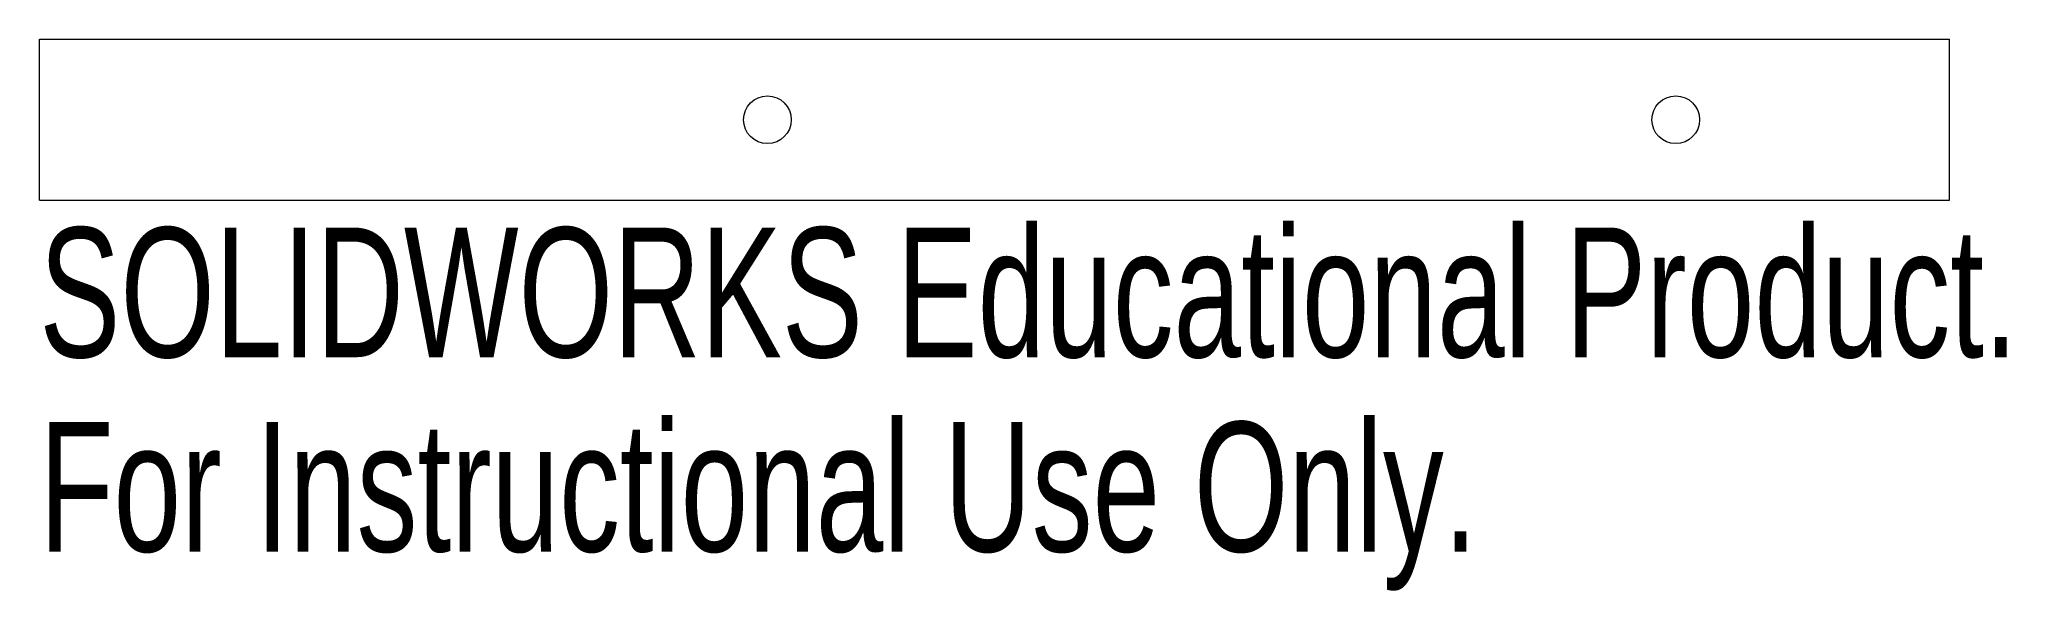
# Model space of a CAD drawing. Header units: millimetres. Extents: x -10.2 to 63.1, y -19.6 to 1.
import ezdxf

# ---------------------------------------------------------------- set-up
doc = ezdxf.new("R2010")
doc.units = ezdxf.units.MM
doc.styles.add('SLDTEXTSTYLE0', font='TXT', dxfattribs={"width": 0.7})

msp = doc.modelspace()

# ---------------------------------------------------------------- linework, layer by layer
at = {"color": 7, "linetype": 'Continuous', "lineweight": 15}
for p, q in [((-10.2, 1), (60.944, 1)), ((-10.2, -5), (-10.2, 1)), ((60.944, -5), (60.944, 1)), ((-10.2, -5), (60.944, -5))]:
    msp.add_line(p, q, dxfattribs=at)
for centre in [(16.915, -2), (50.744, -2)]:
    msp.add_circle(centre, 0.889, dxfattribs=at)

# ---------------------------------------------------------------- texts
at = {"color": 7, "linetype": 'Continuous', "char_height": 4.83362, "attachment_point": 1, "style": 'SLDTEXTSTYLE0'}
for s, insert in [('SOLIDWORKS Educational Product.', (-10.2, -6.02)), ('For Instructional Use Only.', (-10.2, -13.27))]:
    msp.add_mtext(s, dxfattribs=dict(at, insert=insert))

doc.saveas('drawing.dxf')
